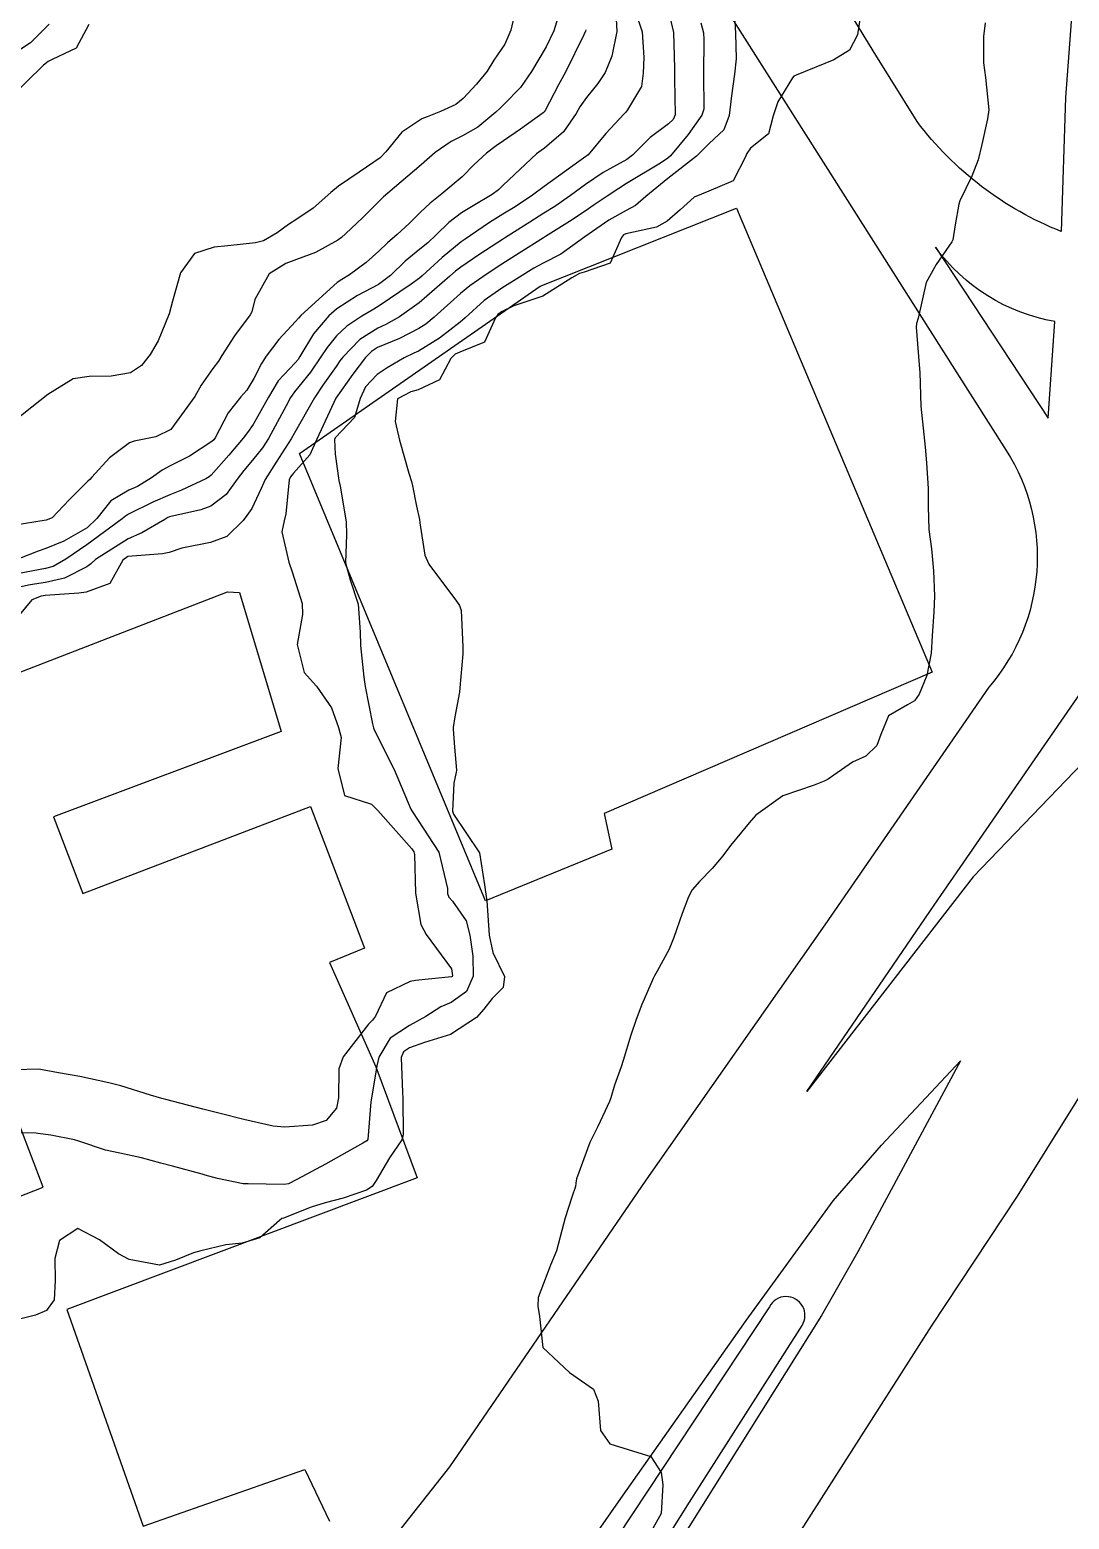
# Model space of a CAD drawing. Header units: metres. Extents: x 318500 to 325275, y 7408834 to 7428799.
# Drawn here: x 323872.1 to 323922.7, y 7420690.7 to 7420763.1 of the extents above; entities that cross this region are included whole.
import ezdxf

# ---------------------------------------------------------------- set-up
doc = ezdxf.new("R2010")
doc.units = ezdxf.units.M
doc.header["$MEASUREMENT"] = 0
for name, color, linetype in [('Canteiro', 45, 'Continuous'), ('Curvas de Nivel 1m', 11, 'Continuous'), ('Curvas de Nivel 5m', 15, 'Continuous'), ('Edificações', 30, 'Continuous'), ('Vias Primárias', 230, 'Continuous')]:
    doc.layers.add(name, color=color, linetype=linetype)

msp = doc.modelspace()

# ---------------------------------------------------------------- linework, layer by layer
at = {"layer": 'Canteiro'}
msp.add_lwpolyline([(323846.684, 7420647.61), (323840.5, 7420639.227), (323835.632, 7420630.944, 0.303275), (323836.31, 7420619.169, 0.419573), (323852.034, 7420617.117, 0.074922), (323861.081, 7420626.703, 0.016177), (323870.089, 7420640.616), (323878.593, 7420653.574), (323880.651, 7420654.599), (323888.376, 7420667.037), (323896.38, 7420679.045), (323904.203, 7420691.505), (323909.68, 7420700.092, 1.044728), (323908.093, 7420701.006), (323897.716, 7420685.339), (323889.804, 7420673.974), (323882.616, 7420663.461), (323876.839, 7420654.731), (323875.514, 7420652.539), (323865.243, 7420659.235), (323874.967, 7420673.079), (323875.196, 7420674.593), (323860.927, 7420667.148), (323853.411, 7420657.931)], format="xyb", close=True, dxfattribs=at)
at = {"layer": 'Curvas de Nivel 1m', "flags": 128}
for points, elevation in [([(323901.268, 7420764.866), (323901.911, 7420762.98), (323901.991, 7420761.742), (323901.961, 7420760.979), (323901.866, 7420760.325), (323901.193, 7420759.196), (323901.104, 7420759.079), (323901.03, 7420758.992), (323900.133, 7420758.043), (323899.273, 7420757.009), (323899.208, 7420756.961), (323899.159, 7420756.925), (323898.826, 7420756.685), (323897.144, 7420755.468), (323896.579, 7420755.048), (323895.722, 7420754.47), (323895.126, 7420754.115), (323894.475, 7420753.721), (323893.56, 7420753.086), (323893.296, 7420752.9), (323893.105, 7420752.768), (323892.18, 7420752.017), (323891.208, 7420751.118), (323891.079, 7420751.007), (323890.669, 7420750.72), (323889.065, 7420749.63), (323888.769, 7420749.447), (323888.273, 7420749.158), (323887.551, 7420748.667), (323887.045, 7420748.202), (323886.58, 7420747.634), (323886.274, 7420747.181), (323885.77, 7420746.437), (323885.004, 7420745.481), (323884.878, 7420745.326), (323884.803, 7420745.203), (323884.599, 7420744.809), (323883.739, 7420743.219), (323883.443, 7420742.753), (323882.964, 7420742.157), (323882.527, 7420741.663), (323882.218, 7420741.237), (323881.684, 7420740.498), (323880.93, 7420739.932), (323880.437, 7420739.748), (323878.922, 7420739.402), (323878.834, 7420739.369), (323878.688, 7420739.282), (323877.571, 7420738.636), (323876.91, 7420738.342), (323875.321, 7420737.324), (323875.095, 7420737.129), (323874.895, 7420736.978), (323873.812, 7420736.42), (323872.883, 7420736.216), (323872.146, 7420736.103), (323870.877, 7420735.828)], 737), ([(323895.851, 7420764.471), (323895.522, 7420763.066), (323895.233, 7420762.381), (323894.7, 7420761.601), (323894.366, 7420761.079), (323893.848, 7420760.446), (323893.2, 7420759.75), (323892.838, 7420759.453), (323892.098, 7420759.106), (323891.444, 7420758.859), (323891.184, 7420758.75), (323890.211, 7420758.098), (323889.447, 7420757.146), (323889.157, 7420756.852), (323888.144, 7420756.166), (323887.143, 7420755.476), (323886.772, 7420755.176), (323885.903, 7420754.414), (323885.12, 7420753.877), (323884.704, 7420753.619), (323884.154, 7420753.214), (323883.498, 7420752.831), (323883.102, 7420752.719), (323881.762, 7420752.581), (323881.099, 7420752.51), (323880.144, 7420752.215), (323879.449, 7420751.274), (323879.066, 7420749.884), (323878.903, 7420749.282), (323878.365, 7420747.966), (323877.98, 7420747.296), (323877.563, 7420746.761), (323877.017, 7420746.414), (323876.089, 7420746.244), (323875.014, 7420746.234), (323874.242, 7420746.111), (323873, 7420745.36), (323870.984, 7420743.753)], 741), ([(323906.397, 7420763.774), (323906.44, 7420762.918), (323906.47, 7420761.675), (323906.39, 7420760.918), (323906.247, 7420759.877), (323906.144, 7420758.92), (323905.879, 7420758.223), (323905.169, 7420757.558), (323904.853, 7420757.246), (323904.545, 7420756.939), (323903.149, 7420755.851), (323902.083, 7420754.976), (323901.584, 7420754.533), (323901.129, 7420754.29), (323900.287, 7420753.834), (323899.11, 7420753.01), (323897.946, 7420752.178), (323897.09, 7420751.736), (323896.638, 7420751.495), (323895.937, 7420751.057), (323895.074, 7420750.519), (323894.223, 7420749.924), (323893.291, 7420749.088), (323893.176, 7420748.971), (323893.057, 7420748.868), (323892.056, 7420748.094), (323891.035, 7420747.465), (323890.802, 7420747.355), (323890.338, 7420747.13), (323889.511, 7420746.654), (323889.018, 7420746.323), (323888.446, 7420745.718), (323888.197, 7420745.158), (323887.912, 7420744.24), (323886.981, 7420743.246), (323886.949, 7420743.17), (323886.969, 7420742.448), (323887.162, 7420741.168), (323887.212, 7420740.901), (323887.505, 7420739.164), (323887.525, 7420738.552), (323887.482, 7420737.164), (323887.713, 7420736.337), (323888.099, 7420735.158), (323888.195, 7420733.811), (323888.202, 7420733.156), (323888.363, 7420731.616), (323888.435, 7420731.154), (323888.793, 7420729.344), (323888.84, 7420729.149), (323888.881, 7420729.056), (323889.852, 7420727.129), (323890.664, 7420725.198), (323890.698, 7420725.12), (323890.739, 7420725.064), (323892.023, 7420723.1), (323892.442, 7420721.335), (323892.447, 7420721.093), (323892.498, 7420720.912), (323892.676, 7420720.724), (323893.35, 7420719.763), (323893.522, 7420719.077), (323893.666, 7420718.053), (323893.69, 7420717.074), (323893.366, 7420716.331), (323892.611, 7420715.802), (323892.121, 7420715.584), (323891.391, 7420715.108), (323890.596, 7420714.676), (323889.654, 7420714.065), (323889.094, 7420713.135), (323889.001, 7420712.709), (323888.736, 7420711.138), (323888.716, 7420710.969), (323888.559, 7420709.14), (323888.519, 7420709.072), (323888.329, 7420708.954), (323886.508, 7420707.938), (323885.105, 7420707.191), (323884.706, 7420706.988), (323884.496, 7420706.942), (323882.741, 7420706.973), (323882.496, 7420706.985), (323881.252, 7420707.239), (323880.655, 7420707.401), (323880.502, 7420707.444), (323879.07, 7420707.836), (323878.507, 7420707.991), (323877.552, 7420708.248), (323876.512, 7420708.474), (323875.815, 7420708.613), (323874.517, 7420709.049), (323874.303, 7420709.119), (323873.157, 7420709.35), (323872.521, 7420709.435), (323872.441, 7420709.441), (323870.521, 7420709.469)], 734), ([(323874.996, 7420763.334), (323874.377, 7420762.188), (323873.214, 7420761.642), (323873.027, 7420761.549), (323872.797, 7420761.366), (323871.194, 7420759.786)], 742), ([(323873.066, 7420763.363), (323872.159, 7420762.443), (323871.217, 7420761.84)], 743), ([(323912.494, 7420763.595), (323912.369, 7420762.839), (323911.981, 7420762.094), (323911.228, 7420761.619), (323909.394, 7420760.877), (323909.275, 7420760.823), (323909.218, 7420760.751), (323908.508, 7420759.583), (323908.281, 7420758.894), (323908.056, 7420758.018), (323907.166, 7420757.33), (323906.997, 7420757.077), (323906.93, 7420756.912), (323906.323, 7420755.744), (323905.143, 7420755.237), (323904.429, 7420754.941), (323903.754, 7420754.328), (323903.122, 7420753.773), (323902.604, 7420753.482), (323901.112, 7420753.156), (323900.991, 7420753.112), (323900.897, 7420752.992), (323900.351, 7420751.738), (323899.084, 7420751.295), (323898.866, 7420751.23), (323898.491, 7420751.019), (323897.071, 7420750.13), (323895.671, 7420749.666), (323895.063, 7420749.367), (323894.888, 7420749.246), (323894.766, 7420749.073), (323894.232, 7420747.889), (323893.035, 7420747.414), (323892.808, 7420747.319), (323892.601, 7420747.096), (323892.051, 7420746.068), (323891.007, 7420745.58), (323890.653, 7420745.477), (323890.005, 7420745.135), (323889.898, 7420744.045), (323890.101, 7420743.133), (323890.552, 7420741.53), (323890.692, 7420741.124), (323890.738, 7420740.914), (323890.932, 7420739.92), (323891.079, 7420739.275), (323891.097, 7420739.117), (323891.337, 7420737.547), (323891.531, 7420737.111), (323892.873, 7420735.304), (323893.017, 7420735.089), (323893.101, 7420734.853), (323893.189, 7420733.087), (323893.181, 7420732.742), (323893.039, 7420731.088), (323893.015, 7420730.89), (323892.799, 7420729.69), (323892.715, 7420729.167), (323892.713, 7420729.091), (323892.777, 7420728.209), (323892.873, 7420727.089), (323892.857, 7420726.991), (323892.754, 7420726.46), (323892.682, 7420725.091), (323892.738, 7420724.956), (323894.002, 7420723.071), (323894.245, 7420721.508), (323894.296, 7420721.066), (323894.352, 7420720.74), (323894.469, 7420719.063), (323894.648, 7420718.228), (323895.208, 7420717.054), (323895.153, 7420716.524), (323894.614, 7420715.991), (323894.201, 7420715.472), (323893.842, 7420715.071), (323892.592, 7420714.243), (323891.325, 7420713.847), (323890.585, 7420713.589), (323890.301, 7420713.404), (323890.186, 7420713.124), (323890.258, 7420711.419), (323890.272, 7420711.123), (323890.287, 7420709.359), (323890.217, 7420709.123), (323889.623, 7420708.241), (323888.967, 7420707.135), (323888.778, 7420706.855), (323888.493, 7420706.679), (323887.368, 7420706.276), (323886.483, 7420706.062), (323885.817, 7420705.843), (323884.472, 7420705.316), (323884.385, 7420705.287), (323884.265, 7420705.202), (323883.309, 7420704.359), (323882.453, 7420704.094), (323881.663, 7420704.021), (323880.447, 7420703.731), (323880.08, 7420703.621), (323879.213, 7420703.268), (323878.437, 7420703.029), (323876.954, 7420703.295), (323876.444, 7420703.577), (323875.512, 7420704.256), (323874.462, 7420704.807), (323873.575, 7420704.221), (323873.352, 7420703.346), (323873.362, 7420702.279), (323873.305, 7420701.347), (323872.936, 7420700.828), (323872.409, 7420700.603), (323871.427, 7420700.347)], 733), ([(323900.635, 7420763.61), (323900.68, 7420762.996), (323900.431, 7420761.795), (323900.104, 7420761.001), (323899.752, 7420760.464), (323899.202, 7420759.79), (323898.875, 7420759.335), (323898.703, 7420759.017), (323898.081, 7420758.122), (323897.164, 7420757.334), (323896.987, 7420757.218), (323896.765, 7420757.046), (323895.145, 7420755.536), (323894.912, 7420755.302), (323894.612, 7420755.075), (323893.688, 7420754.528), (323893.126, 7420754.183), (323892.503, 7420753.715), (323891.884, 7420753.108), (323891.487, 7420752.731), (323891.099, 7420752.42), (323890.387, 7420751.834), (323889.672, 7420751.141), (323889.076, 7420750.706), (323888.066, 7420750.164), (323887.063, 7420749.512), (323886.673, 7420749.176), (323885.93, 7420748.304), (323885.266, 7420747.196), (323885.173, 7420747.053), (323885.025, 7420746.89), (323884.201, 7420746.024), (323883.727, 7420745.219), (323882.987, 7420743.893), (323882.716, 7420743.499), (323882.51, 7420743.235), (323881.81, 7420742.399), (323880.953, 7420741.439), (323880.854, 7420741.349), (323880.68, 7420741.254), (323879.511, 7420740.701), (323878.938, 7420740.483), (323878.103, 7420740.122), (323876.924, 7420739.536), (323876.783, 7420739.441), (323876.624, 7420739.304), (323874.907, 7420738.045), (323873.873, 7420737.345), (323873.256, 7420736.993), (323872.893, 7420736.892), (323871.607, 7420736.655)], 738), ([(323903.251, 7420763.709), (323903.426, 7420762.957), (323903.478, 7420761.211), (323903.476, 7420760.956), (323903.481, 7420760.691), (323903.508, 7420758.955), (323903.415, 7420758.729), (323903.183, 7420758.51), (323902.301, 7420757.845), (323901.435, 7420756.986), (323901.158, 7420756.779), (323900.013, 7420756.139), (323899.145, 7420755.555), (323898.421, 7420755.021), (323897.665, 7420754.499), (323897.127, 7420754.163), (323896.436, 7420753.735), (323895.383, 7420753.066), (323895.216, 7420752.96), (323895.107, 7420752.89), (323894.007, 7420752.17), (323893.087, 7420751.546), (323892.833, 7420751.345), (323892.555, 7420751.098), (323891.067, 7420749.816), (323890.109, 7420749.134), (323889.436, 7420748.762), (323889.051, 7420748.576), (323888.181, 7420748.021), (323887.35, 7420747.167), (323887.21, 7420746.985), (323887.023, 7420746.715), (323886.382, 7420745.807), (323885.969, 7420745.185), (323884.983, 7420743.452), (323884.837, 7420743.202), (323884.105, 7420742.07), (323883.578, 7420741.221), (323883.38, 7420740.787), (323882.929, 7420739.813), (323882.688, 7420739.468), (323882.502, 7420739.234), (323881.711, 7420738.443), (323880.909, 7420738.159), (323879.524, 7420737.889), (323878.904, 7420737.678), (323878.575, 7420737.611), (323876.902, 7420737.481), (323876.643, 7420737.304), (323876.025, 7420736.171), (323874.876, 7420735.741), (323874.512, 7420735.699), (323872.873, 7420735.574), (323872.684, 7420735.551), (323872.229, 7420735.366), (323871.612, 7420734.62)], 736), ([(323918.578, 7420763.429), (323918.503, 7420762.757), (323918.51, 7420761.474), (323918.608, 7420760.756), (323918.756, 7420759.195), (323918.705, 7420758.755), (323918.417, 7420757.512), (323918.239, 7420756.759), (323917.942, 7420755.972), (323917.358, 7420754.768), (323917.301, 7420754.605), (323917.122, 7420753.603), (323917.011, 7420752.872), (323916.969, 7420752.772), (323916.198, 7420751.679), (323915.716, 7420750.79), (323915.324, 7420749.058), (323915.252, 7420748.797), (323915.228, 7420748.627), (323915.377, 7420746.795), (323915.401, 7420746.418), (323915.463, 7420744.793), (323915.61, 7420743.414), (323915.665, 7420742.79), (323915.729, 7420742.028), (323915.817, 7420740.787), (323915.81, 7420739.914), (323915.852, 7420738.786), (323915.976, 7420737.849), (323916.071, 7420736.782), (323916.116, 7420735.547), (323916.093, 7420734.782), (323916.009, 7420733.627), (323915.964, 7420732.783), (323915.741, 7420731.698), (323915.382, 7420730.792), (323915.156, 7420730.454), (323914.812, 7420730.262), (323913.892, 7420729.725), (323913.509, 7420728.819), (323913.321, 7420728.283), (323912.774, 7420727.769), (323912.127, 7420727.479), (323911.23, 7420726.845), (323910.952, 7420726.654), (323910.757, 7420726.559), (323910.262, 7420726.365), (323908.75, 7420725.84), (323907.43, 7420724.9), (323907.102, 7420724.537), (323906.728, 7420724.08), (323906.205, 7420723.428), (323905.826, 7420722.919), (323905.313, 7420722.312), (323904.691, 7420721.679), (323904.34, 7420721.28), (323904.152, 7420720.938), (323903.852, 7420720.122), (323903.446, 7420718.948), (323903.213, 7420718.39), (323902.635, 7420717.324), (323902.505, 7420717.089), (323902.436, 7420716.962), (323901.884, 7420715.694), (323901.614, 7420714.97), (323901.362, 7420714.203), (323900.979, 7420712.976), (323900.877, 7420712.676), (323900.562, 7420711.773), (323900.38, 7420711.155), (323900.322, 7420710.983), (323899.75, 7420709.773), (323899.355, 7420708.997), (323898.712, 7420707.217), (323898.676, 7420707.007), (323898.657, 7420706.848), (323898.49, 7420706.326), (323898.167, 7420705.322), (323898.084, 7420705.016), (323897.742, 7420703.729), (323897.45, 7420703.025), (323896.845, 7420701.455), (323896.83, 7420701.034), (323896.913, 7420700.532), (323897.082, 7420699.03), (323898.372, 7420697.813), (323899.533, 7420696.992), (323899.772, 7420696.407), (323899.876, 7420694.987), (323900.33, 7420694.338), (323901.231, 7420694.066), (323902.321, 7420693.718), (323902.829, 7420692.952), (323902.909, 7420692.343), (323902.828, 7420690.952), (323902.27, 7420689.968)], 732), ([(323899.164, 7420763.088), (323899.145, 7420763.011), (323899.061, 7420762.835), (323898.175, 7420761.026), (323897.839, 7420760.402), (323897.192, 7420759.167), (323897.142, 7420759.089), (323897.097, 7420759.041), (323895.987, 7420758.248), (323895.169, 7420757.687), (323894.803, 7420757.436), (323894.337, 7420757.078), (323893.725, 7420756.513), (323893.148, 7420755.934), (323892.168, 7420755.105), (323891.598, 7420754.648), (323891.126, 7420754.218), (323890.576, 7420753.671), (323889.994, 7420753.137), (323889.529, 7420752.718), (323889.097, 7420752.317), (323888.482, 7420751.763), (323887.681, 7420751.164), (323887.301, 7420750.944), (323887.076, 7420750.793), (323885.3, 7420749.196), (323885.187, 7420749.069), (323885.055, 7420748.898), (323884.235, 7420748.019), (323883.625, 7420747.221), (323883.396, 7420746.853), (323883.014, 7420746.135), (323882.677, 7420745.561), (323882.392, 7420745.236), (323881.767, 7420744.468), (323881.137, 7420743.248), (323881.075, 7420743.153), (323880.977, 7420743.062), (323879.885, 7420742.347), (323878.959, 7420741.878), (323878.567, 7420741.675), (323878.049, 7420741.294), (323877.369, 7420740.878), (323876.941, 7420740.696), (323876.068, 7420740.178), (323875.394, 7420739.323), (323874.915, 7420738.876), (323873.777, 7420738.215), (323872.905, 7420737.864), (323872.528, 7420737.739), (323871.633, 7420737.373)], 739)]:
    msp.add_lwpolyline(points, dxfattribs=dict(at, elevation=elevation))
at = {"layer": 'Curvas de Nivel 5m', "flags": 128}
for points, elevation in [([(323897.996, 7420764.292), (323897.614, 7420763.034), (323897.232, 7420762.262), (323896.525, 7420761.05), (323895.992, 7420760.275), (323895.196, 7420759.461), (323894.994, 7420759.271), (323894.791, 7420759.074), (323893.91, 7420758.352), (323893.172, 7420757.921), (323892.621, 7420757.646), (323891.835, 7420757.11), (323891.154, 7420756.522), (323889.53, 7420755.144), (323889.325, 7420754.96), (323889.134, 7420754.769), (323888.324, 7420753.956), (323887.487, 7420753.166), (323887.282, 7420752.993), (323887.105, 7420752.862), (323886.024, 7420752.258), (323885.091, 7420751.92), (323884.571, 7420751.725), (323883.771, 7420751.22), (323883.067, 7420749.969), (323882.924, 7420749.369), (323882.849, 7420749.232), (323882.079, 7420748.205), (323881.472, 7420747.246), (323881.3, 7420746.973), (323881.02, 7420746.609), (323880.458, 7420745.808), (323880.151, 7420745.263), (323878.984, 7420743.65), (323878.262, 7420743.291), (323877.196, 7420743.088), (323876.975, 7420743.006), (323876.009, 7420742.275), (323875.143, 7420741.328), (323875.049, 7420741.228), (323874.947, 7420741.132), (323874.037, 7420740.24), (323873.211, 7420739.356), (323872.919, 7420739.24), (323871.314, 7420738.978)], 740), ([(323904.757, 7420763.428), (323904.882, 7420762.935), (323904.911, 7420762.609), (323904.885, 7420760.935), (323904.898, 7420759.231), (323904.81, 7420758.936), (323904.136, 7420757.985), (323903.287, 7420756.958), (323903.159, 7420756.844), (323902.798, 7420756.607), (323901.146, 7420755.606), (323900.764, 7420755.373), (323900.205, 7420754.999), (323899.571, 7420754.568), (323899.129, 7420754.262), (323898.379, 7420753.763), (323897.209, 7420753.039), (323897.15, 7420752.999), (323897.109, 7420752.977), (323895.927, 7420752.228), (323895.089, 7420751.697), (323894.709, 7420751.451), (323894.153, 7420751.079), (323893.524, 7420750.638), (323893.072, 7420750.268), (323891.787, 7420749.109), (323891.39, 7420748.78), (323891.052, 7420748.564), (323890.098, 7420748.081), (323889.037, 7420747.631), (323888.736, 7420747.451), (323888.45, 7420747.156), (323887.835, 7420746.344), (323887.014, 7420745.17), (323886.084, 7420743.183), (323885.743, 7420742.414), (323884.955, 7420741.524), (323884.803, 7420741.351), (323884.744, 7420741.203), (323884.583, 7420739.547), (323884.502, 7420739.206), (323884.389, 7420738.682), (323884.728, 7420737.203), (323884.893, 7420736.724), (323885.364, 7420735.193), (323885.394, 7420734.66), (323885.129, 7420733.196), (323885.476, 7420731.839), (323886.066, 7420731.181), (323886.804, 7420730.114), (323887.144, 7420729.166), (323887.266, 7420728.68), (323887.112, 7420727.165), (323887.438, 7420725.851), (323888.743, 7420725.433), (323889.047, 7420725.137), (323890.712, 7420723.258), (323890.807, 7420723.119), (323890.841, 7420722.984), (323890.886, 7420721.117), (323891.143, 7420719.591), (323891.402, 7420719.109), (323892.635, 7420717.427), (323892.677, 7420717.089), (323892.666, 7420717.053), (323892.629, 7420717.036), (323890.881, 7420716.861), (323890.625, 7420716.817), (323889.478, 7420716.271), (323888.937, 7420715.137), (323888.792, 7420714.944), (323888.596, 7420714.742), (323887.358, 7420713.158), (323887.156, 7420712.576), (323887.144, 7420711.161), (323887.047, 7420710.658), (323886.533, 7420710.053), (323885.872, 7420709.838), (323884.528, 7420709.734), (323883.957, 7420709.777), (323882.533, 7420710.111), (323881.38, 7420710.395), (323880.54, 7420710.609), (323878.749, 7420711.075), (323878.548, 7420711.124), (323877.991, 7420711.286), (323876.557, 7420711.745), (323875.971, 7420711.897), (323874.563, 7420712.201), (323873.529, 7420712.382), (323872.568, 7420712.553), (323871.409, 7420712.53)], 735)]:
    msp.add_lwpolyline(points, dxfattribs=dict(at, elevation=elevation))
at = {"layer": 'Edificações'}
msp.add_lwpolyline([(323906.494, 7420754.406), (323916.015, 7420731.852), (323900.063, 7420724.983), (323900.423, 7420723.254), (323894.292, 7420720.732), (323885.239, 7420742.489), (323896.949, 7420750.627), (323906.494, 7420754.406)], close=True, dxfattribs=at)
for points in [[(323863.889, 7420728.863), (323881.743, 7420735.755), (323882.325, 7420735.725), (323884.348, 7420728.962), (323873.277, 7420724.818), (323874.703, 7420721.088), (323885.775, 7420725.321), (323888.406, 7420718.435), (323886.707, 7420717.742), (323888.949, 7420712.67), (323890.956, 7420707.267), (323873.932, 7420700.874), (323877.643, 7420690.337), (323885.508, 7420693.094), (323886.695, 7420690.574)], [(323862.963, 7420702.978), (323872.783, 7420706.818), (323868.222, 7420718.751)]]:
    msp.add_lwpolyline(points, dxfattribs=at)
at = {"layer": 'Vias Primárias'}
for points in [[(323715.644, 7420145.548, 0), (323709.04, 7420132.939)], [(323831.088, 7420001.787, 0), (323833.844, 7420008.443, 0.220888)], [(323923.446, 7420772.633), (323922.492, 7420759.79), (323922.278, 7420753.28, -0.137756), (323915.274, 7420758.623), (323913.276, 7420761.851), (323903.623, 7420777.612), (323886.247, 7420806.167), (323875.271, 7420821.501, 0.175781), (323864.417, 7420828.95), (323858.727, 7420831.412), (323852.48, 7420832.861), (323843.732, 7420833.808), (323830.541, 7420833.808), (323787.543, 7420832.919), (323746.995, 7420831.696)], [(323766.771, 7420826.13), (323786.217, 7420826.62), (323804.943, 7420827.413), (323824.349, 7420828.016), (323843.19, 7420827.866, -0.107688), (323863.015, 7420823.379, -0.11959), (323870.989, 7420816.995), (323878.311, 7420807.109), (323884.162, 7420798.499), (323916.438, 7420747.611), (323919.609, 7420742.629, -0.33162), (323918.761, 7420731.128), (323910.79, 7420719.564), (323902.091, 7420707.153), (323892.537, 7420693.222), (323885.66, 7420684.512, -0.266199), (323880.371, 7420682.387), (323863.229, 7420689.37), (323843.314, 7420697.409)], [(323921.656, 7420744.206), (323921.974, 7420748.898, -0.193826), (323916.162, 7420752.517), (323921.656, 7420744.206)], [(323935.034, 7420739.048), (323927.86, 7420732.142), (323918.007, 7420721.9), (323909.915, 7420711.466), (323916.111, 7420720.522), (323923.223, 7420730.83), (323931.469, 7420743.743, -1.026666), (323936.473, 7420740.33), (323935.034, 7420739.048)], [(323924.428, 7420713.237), (323920.141, 7420706.383), (323915.96, 7420700.057), (323908.664, 7420688.641), (323903.225, 7420679.996), (323897.967, 7420671.846), (323893.413, 7420664.54), (323888.261, 7420656.386), (323881.981, 7420646.824), (323877.922, 7420640.26), (323872.029, 7420631.437), (323867.478, 7420624.552), (323863.099, 7420618.943), (323858.614, 7420614.249, -0.083492), (323855.261, 7420611.744, -0.075268), (323845.848, 7420608.574, -0.267228), (323833.209, 7420613.155, -0.041123), (323828.696, 7420619.494, 0.20835), (323819.697, 7420623.385)]]:
    msp.add_lwpolyline(points, format="xyb", dxfattribs=at)
msp.add_lwpolyline([(323895.032, 7420683.324), (323900.864, 7420691.678), (323906.959, 7420700.338), (323911.197, 7420706.159), (323913.54, 7420708.865), (323917.381, 7420712.966), (323912.386, 7420703.679), (323910.618, 7420700.583), (323900.678, 7420684.722)], dxfattribs=at)

doc.saveas('drawing.dxf')
